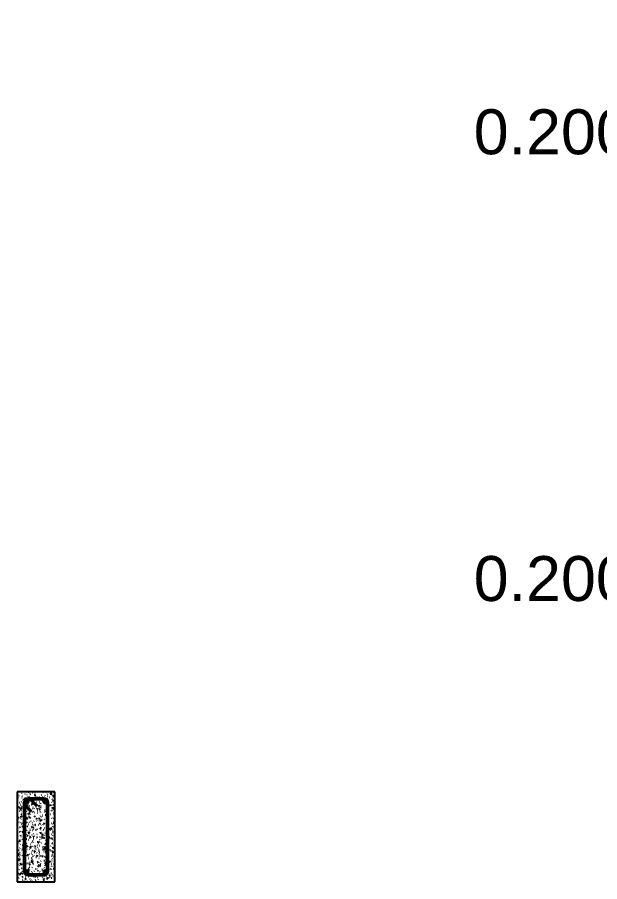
# Model space of a CAD drawing. Header units: metres. Extents: x 258817 to 259192, y 1878716 to 1878911.
# Drawn here: x 259037.347 to 259039.679, y 1878747.216 to 1878750.679 of the extents above; entities that cross this region are included whole.
import ezdxf

# ---------------------------------------------------------------- set-up
doc = ezdxf.new("R2010")
doc.units = ezdxf.units.M
doc.header["$MEASUREMENT"] = 0
doc.layers.add('Vistas', color=7, linetype='Continuous')
doc.styles.get("Standard").update_dxf_attribs({"font": 'arial.ttf'})
doc.dimstyles.get("Standard").update_dxf_attribs({"dimtxt": 0.18, "dimasz": 0.18, "dimexe": 0.18, "dimexo": 0.0625, "dimgap": 0.09, "dimtad": 0, "dimtih": 1, "dimtoh": 1, "dimdec": 4, "dimzin": 0, "dimdsep": 46, "dimtxsty": 'Standard', "dimcen": 0.09, "dimadec": 0, "dimazin": 0, "dimtfac": 1, "dimtdec": 4, "dimtofl": 0, "dimtmove": 0, "dimatfit": 3, "dimfxl": 1, "dimtolj": 1, "dimtzin": 0, "dimarcsym": 0})

# ---------------------------------------------------------------- blocks, each defined once
blk = doc.blocks.new('*D93')
at = {"layer": 'Defpoints', "color": 0, "transparency": 16777216}
for p in [(259040.6112, 1878748.529), (259041.1327, 1878748.529), (259041.1327, 1878748.329)]:
    blk.add_point(p, dxfattribs=at)
at = {"layer": 'Vistas', "color": 0, "lineweight": -2, "transparency": 16777216}
for p, q in [((259040.6112, 1878748.709), (259040.6112, 1878748.889)), ((259041.0702, 1878748.529), (259040.4312, 1878748.529)), ((259040.6112, 1878748.329), (259040.6112, 1878748.529)), ((259040.2024, 1878748.429), (259040.0224, 1878748.429)), ((259040.6112, 1878748.429), (259040.2024, 1878748.429)), ((259041.0702, 1878748.329), (259040.4312, 1878748.329)), ((259040.6112, 1878748.149), (259040.6112, 1878747.969))]:
    blk.add_line(p, q, dxfattribs=at)
at = {"layer": 'Vistas', "color": 0, "transparency": 16777216}
for points in [[(259040.5812, 1878748.709), (259040.6412, 1878748.709), (259040.6112, 1878748.529)], [(259040.5812, 1878748.149), (259040.6412, 1878748.149), (259040.6112, 1878748.329)]]:
    blk.add_solid(points, dxfattribs=at)
at = {"layer": 'Vistas', "color": 0, "transparency": 16777216, "insert": (259039.5591, 1878748.429), "char_height": 0.18, "attachment_point": 5}
blk.add_mtext('\\A1;0.2000', dxfattribs=at)
blk = doc.blocks.new('*D95')
at = {"layer": 'Defpoints', "color": 0, "transparency": 16777216}
for p in [(259040.6112, 1878750.319), (259041.1327, 1878750.319), (259041.1327, 1878750.119)]:
    blk.add_point(p, dxfattribs=at)
at = {"layer": 'Vistas', "color": 0, "lineweight": -2, "transparency": 16777216}
for p, q in [((259040.6112, 1878750.499), (259040.6112, 1878750.679)), ((259041.0702, 1878750.319), (259040.4312, 1878750.319)), ((259040.6112, 1878750.119), (259040.6112, 1878750.319)), ((259040.2024, 1878750.219), (259040.0224, 1878750.219)), ((259040.6112, 1878750.219), (259040.2024, 1878750.219)), ((259041.0702, 1878750.119), (259040.4312, 1878750.119)), ((259040.6112, 1878749.939), (259040.6112, 1878749.759))]:
    blk.add_line(p, q, dxfattribs=at)
at = {"layer": 'Vistas', "color": 0, "transparency": 16777216}
for points in [[(259040.5812, 1878750.499), (259040.6412, 1878750.499), (259040.6112, 1878750.319)], [(259040.5812, 1878749.939), (259040.6412, 1878749.939), (259040.6112, 1878750.119)]]:
    blk.add_solid(points, dxfattribs=at)
at = {"layer": 'Vistas', "color": 0, "transparency": 16777216, "insert": (259039.5591, 1878750.219), "char_height": 0.18, "attachment_point": 5}
blk.add_mtext('\\A1;0.2000', dxfattribs=at)

msp = doc.modelspace()

# ---------------------------------------------------------------- hatches: boundary and pattern name
at = {"layer": 'Vistas'}
h = msp.add_hatch(dxfattribs=at)
h.set_pattern_fill('FP_1', color=256, scale=0.001, style=0, pattern_type=2)
h.set_pattern_definition([(50, (259009.429316, 1878761.685996), (0.0364365, -0.003187713), [0.00381, -0.04191]), (355, (259009.429316, 1878761.685996), (-0.00704845, 0.03821172), [0.003048, -0.033528]), (100.451, (259009.432352, 1878761.68573), (0.029388573, 0.035022944), [0.003238, -0.035618]), (46.184, (259009.429316, 1878761.696156), (0.054216056, -0.008408366), [0.005715, -0.062865]), (96.636, (259009.433834, 1878761.695455), (0.0474805, 0.04948544), [0.004857, -0.053427]), (351.184, (259009.429316, 1878761.696156), (0.04748106, 0.0494846), [0.004572, -0.050292]), (21, (259009.434396, 1878761.693616), (0.030322646, -0.020452802), [0.00381, -0.04191]), (326, (259009.434396, 1878761.693616), (0.012360696, 0.03683788), [0.003048, -0.033528]), (71.451, (259009.436923, 1878761.69191), (0.042683285, 0.016383894), [0.003238, -0.035618]), (37.5, (259009.429316, 1878761.685996), (0.000618067, 0.0169108196), [0.001676, -0.031445, 0.001676, -0.03236, -0.033655]), (37.5, (259009.429316, 1878761.685996), (0.000618067, 0.0169108196), [-0.067158, 0.001676, -0.031979]), (7.5, (259009.429316, 1878761.685996), (0.013364138, 0.020035779), [0.001676, -0.017729, 0.001676, -0.030683, -0.012827]), (7.5, (259009.429316, 1878761.685996), (0.013364138, 0.020035779), [-0.051765, 0.001676, -0.011151]), (327.5, (259009.417987, 1878761.685996), (0.027118159, -0.0011460587), [0.001676, -0.011024, 0.001676, -0.037948, -0.052578]), (327.5, (259009.417987, 1878761.685996), (0.027118159, -0.0011460587), [-0.052324, 0.001676, -0.050902]), (317.5, (259009.412907, 1878761.685996), (0.02962579, 0.00508507), [0.001676, -0.014834, 0.001676, -0.024638, -0.037338]), (317.5, (259009.412907, 1878761.685996), (0.02962579, 0.00508507), [-0.042824, 0.001676, -0.035662])])
h.paths.add_polyline_path([(259037.34667, 1878747.21557), (259037.49667, 1878747.21557), (259037.49667, 1878747.57557), (259037.34667, 1878747.57557), (259037.34667, 1878747.25469)])
h.paths.add_polyline_path([(259037.39072, 1878747.24057), (259037.38579, 1878747.24122), (259037.3812, 1878747.24312), (259037.37725, 1878747.24615), (259037.37423, 1878747.2501), (259037.37232, 1878747.25469), (259037.37167, 1878747.25962), (259037.37167, 1878747.53152), (259037.37232, 1878747.53645), (259037.37423, 1878747.54105), (259037.37725, 1878747.54499), (259037.3812, 1878747.54802), (259037.38579, 1878747.54992), (259037.39072, 1878747.55057), (259037.45262, 1878747.55057), (259037.45755, 1878747.54992), (259037.46215, 1878747.54802), (259037.46609, 1878747.54499), (259037.46912, 1878747.54105), (259037.47102, 1878747.53645), (259037.47167, 1878747.53152), (259037.47167, 1878747.25962), (259037.47102, 1878747.25469), (259037.46912, 1878747.2501), (259037.46609, 1878747.24615), (259037.46215, 1878747.24312), (259037.45755, 1878747.24122), (259037.45262, 1878747.24057)])
h.paths.add_polyline_path([(259037.45262, 1878747.24692), (259037.45591, 1878747.24735), (259037.45897, 1878747.24862), (259037.4616, 1878747.25064), (259037.46362, 1878747.25327), (259037.46489, 1878747.25633), (259037.46532, 1878747.25962), (259037.46532, 1878747.53152), (259037.46489, 1878747.53481), (259037.46362, 1878747.53787), (259037.4616, 1878747.5405), (259037.45897, 1878747.54252), (259037.45591, 1878747.54379), (259037.45262, 1878747.54422), (259037.40496, 1878747.54422), (259037.42664, 1878747.52254), (259037.42215, 1878747.51805), (259037.3997, 1878747.5405), (259037.39707, 1878747.54252), (259037.39401, 1878747.54379), (259037.39072, 1878747.54422), (259037.38744, 1878747.54379), (259037.38437, 1878747.54252), (259037.38174, 1878747.5405), (259037.37972, 1878747.53787), (259037.37846, 1878747.53481), (259037.37802, 1878747.53152), (259037.37846, 1878747.52823), (259037.37972, 1878747.52517), (259037.38174, 1878747.52254), (259037.40419, 1878747.50009), (259037.3997, 1878747.4956), (259037.37802, 1878747.51728), (259037.37802, 1878747.25962), (259037.37846, 1878747.25633), (259037.37972, 1878747.25327), (259037.38174, 1878747.25064), (259037.38437, 1878747.24862), (259037.38744, 1878747.24735), (259037.39072, 1878747.24692)])
for points in [[(259037.38623, 1878747.52966), (259037.38941, 1878747.53051), (259037.39173, 1878747.53284), (259037.39258, 1878747.53601), (259037.39173, 1878747.53919), (259037.38941, 1878747.54151), (259037.38623, 1878747.54236), (259037.38306, 1878747.54151), (259037.38073, 1878747.53919), (259037.37988, 1878747.53601), (259037.38073, 1878747.53284), (259037.38306, 1878747.53051)], [(259037.45711, 1878747.52966), (259037.46029, 1878747.53051), (259037.46261, 1878747.53284), (259037.46346, 1878747.53601), (259037.46261, 1878747.53919), (259037.46029, 1878747.54151), (259037.45711, 1878747.54236), (259037.45394, 1878747.54151), (259037.45161, 1878747.53919), (259037.45076, 1878747.53601), (259037.45161, 1878747.53284), (259037.45394, 1878747.53051)], [(259037.38623, 1878747.24878), (259037.38941, 1878747.24963), (259037.39173, 1878747.25196), (259037.39258, 1878747.25513), (259037.39173, 1878747.25831), (259037.38941, 1878747.26063), (259037.38623, 1878747.26148), (259037.38306, 1878747.26063), (259037.38073, 1878747.25831), (259037.37988, 1878747.25513), (259037.38073, 1878747.25196), (259037.38306, 1878747.24963)], [(259037.45711, 1878747.24878), (259037.46029, 1878747.24963), (259037.46261, 1878747.25196), (259037.46346, 1878747.25513), (259037.46261, 1878747.25831), (259037.46029, 1878747.26063), (259037.45711, 1878747.26148), (259037.45394, 1878747.26063), (259037.45161, 1878747.25831), (259037.45076, 1878747.25513), (259037.45161, 1878747.25196), (259037.45394, 1878747.24963)]]:
    msp.add_hatch(color=256, dxfattribs=at).paths.add_polyline_path(points)
h = msp.add_hatch(color=256, dxfattribs=at)
edge = h.paths.add_edge_path()
edge.add_arc((259037.38623, 1878747.53601), 0.00635, 0, 360)
h = msp.add_hatch(color=256, dxfattribs=at)
edge = h.paths.add_edge_path()
edge.add_arc((259037.45711, 1878747.53601), 0.00635, 0, 360)
h = msp.add_hatch(color=256, dxfattribs=at)
edge = h.paths.add_edge_path()
edge.add_arc((259037.38623, 1878747.25513), 0.00635, 0, 360)
h = msp.add_hatch(color=256, dxfattribs=at)
edge = h.paths.add_edge_path()
edge.add_arc((259037.45711, 1878747.25513), 0.00635, 0, 360)

# ---------------------------------------------------------------- linework, layer by layer
for p, q in [((259037.49667, 1878747.57557), (259037.34667, 1878747.57557)), ((259037.34667, 1878747.57557), (259037.34667, 1878747.21557)), ((259037.49667, 1878747.21557), (259037.49667, 1878747.57557)), ((259037.38073, 1878747.53919), (259037.37988, 1878747.53601)), ((259037.37988, 1878747.53601), (259037.38073, 1878747.53284)), ((259037.38306, 1878747.54151), (259037.38073, 1878747.53919)), ((259037.38623, 1878747.54236), (259037.38306, 1878747.54151)), ((259037.38941, 1878747.54151), (259037.38623, 1878747.54236)), ((259037.39173, 1878747.53919), (259037.38941, 1878747.54151)), ((259037.45262, 1878747.55057), (259037.39072, 1878747.55057)), ((259037.39258, 1878747.53601), (259037.39173, 1878747.53919)), ((259037.39173, 1878747.53284), (259037.39258, 1878747.53601)), ((259037.42215, 1878747.51805), (259037.3997, 1878747.5405)), ((259037.42664, 1878747.52254), (259037.40419, 1878747.54499)), ((259037.45262, 1878747.54422), (259037.40496, 1878747.54422)), ((259037.45161, 1878747.53919), (259037.45076, 1878747.53601)), ((259037.45076, 1878747.53601), (259037.45161, 1878747.53284)), ((259037.45394, 1878747.54151), (259037.45161, 1878747.53919)), ((259037.45711, 1878747.54236), (259037.45394, 1878747.54151)), ((259037.46029, 1878747.54151), (259037.45711, 1878747.54236)), ((259037.46261, 1878747.53919), (259037.46029, 1878747.54151)), ((259037.46346, 1878747.53601), (259037.46261, 1878747.53919)), ((259037.46261, 1878747.53284), (259037.46346, 1878747.53601)), ((259037.37167, 1878747.53152), (259037.37167, 1878747.25962)), ((259037.37802, 1878747.53152), (259037.37802, 1878747.25962)), ((259037.37802, 1878747.51728), (259037.3997, 1878747.4956)), ((259037.38073, 1878747.53284), (259037.38306, 1878747.53051)), ((259037.38174, 1878747.52254), (259037.40419, 1878747.50009)), ((259037.38306, 1878747.53051), (259037.38623, 1878747.52966)), ((259037.38623, 1878747.52966), (259037.38941, 1878747.53051)), ((259037.38941, 1878747.53051), (259037.39173, 1878747.53284)), ((259037.3997, 1878747.4956), (259037.40419, 1878747.50009)), ((259037.42664, 1878747.52254), (259037.42215, 1878747.51805)), ((259037.45161, 1878747.53284), (259037.45394, 1878747.53051)), ((259037.45394, 1878747.53051), (259037.45711, 1878747.52966)), ((259037.45711, 1878747.52966), (259037.46029, 1878747.53051)), ((259037.46029, 1878747.53051), (259037.46261, 1878747.53284)), ((259037.46532, 1878747.25962), (259037.46532, 1878747.53152)), ((259037.47167, 1878747.25962), (259037.47167, 1878747.53152)), ((259037.38073, 1878747.25831), (259037.37988, 1878747.25513)), ((259037.38306, 1878747.26063), (259037.38073, 1878747.25831)), ((259037.38623, 1878747.26148), (259037.38306, 1878747.26063)), ((259037.38941, 1878747.26063), (259037.38623, 1878747.26148)), ((259037.39173, 1878747.25831), (259037.38941, 1878747.26063)), ((259037.39258, 1878747.25513), (259037.39173, 1878747.25831)), ((259037.45161, 1878747.25831), (259037.45076, 1878747.25513)), ((259037.45394, 1878747.26063), (259037.45161, 1878747.25831)), ((259037.45711, 1878747.26148), (259037.45394, 1878747.26063)), ((259037.46029, 1878747.26063), (259037.45711, 1878747.26148)), ((259037.46261, 1878747.25831), (259037.46029, 1878747.26063)), ((259037.46346, 1878747.25513), (259037.46261, 1878747.25831)), ((259037.37988, 1878747.25513), (259037.38073, 1878747.25196)), ((259037.38073, 1878747.25196), (259037.38306, 1878747.24963)), ((259037.38306, 1878747.24963), (259037.38623, 1878747.24878)), ((259037.38623, 1878747.24878), (259037.38941, 1878747.24963)), ((259037.38941, 1878747.24963), (259037.39173, 1878747.25196)), ((259037.39072, 1878747.24692), (259037.45262, 1878747.24692)), ((259037.39072, 1878747.24057), (259037.45262, 1878747.24057)), ((259037.39173, 1878747.25196), (259037.39258, 1878747.25513)), ((259037.45076, 1878747.25513), (259037.45161, 1878747.25196)), ((259037.45161, 1878747.25196), (259037.45394, 1878747.24963)), ((259037.45394, 1878747.24963), (259037.45711, 1878747.24878)), ((259037.45711, 1878747.24878), (259037.46029, 1878747.24963)), ((259037.46029, 1878747.24963), (259037.46261, 1878747.25196)), ((259037.46261, 1878747.25196), (259037.46346, 1878747.25513)), ((259037.34667, 1878747.21557), (259037.49667, 1878747.21557))]:
    msp.add_line(p, q, dxfattribs=at)
for centre in [(259037.38623, 1878747.53601), (259037.45711, 1878747.53601), (259037.38623, 1878747.25513), (259037.45711, 1878747.25513)]:
    msp.add_circle(centre, 0.00635, dxfattribs=at)
for centre, radius, start, end in [((259037.39072, 1878747.53152), 0.01905, 45, 180), ((259037.39072, 1878747.53152), 0.0127, 45, 180), ((259037.45262, 1878747.53152), 0.01905, 0, 90), ((259037.45262, 1878747.53152), 0.0127, 0, 90), ((259037.39072, 1878747.53152), 0.0127, 180, 225), ((259037.39072, 1878747.25962), 0.01905, 180, 270), ((259037.39072, 1878747.25962), 0.0127, 180, 270), ((259037.45262, 1878747.25962), 0.0127, 270, 0), ((259037.45262, 1878747.25962), 0.01905, 270, 0)]:
    msp.add_arc(centre, radius, start, end, dxfattribs=at)

# ---------------------------------------------------------------- dimensions: what is measured, and where the dimension line sits
for base, p1, p2, picture, middle in [((259040.61123, 1878750.31902), (259041.13268, 1878750.11902), (259041.13268, 1878750.31902), '*D95', (259039.93243, 1878750.21902)), ((259040.61123, 1878748.52902), (259041.13268, 1878748.32902), (259041.13268, 1878748.52902), '*D93', (259039.93243, 1878748.42902))]:
    dim = msp.add_linear_dim(base=base, p1=p1, p2=p2, angle=90, dimstyle='Standard', override={"dimtmove": 1}, dxfattribs=at)
    dim.commit()
    dim.dimension.update_dxf_attribs({"geometry": picture, "text_midpoint": middle})

doc.saveas('drawing.dxf')
